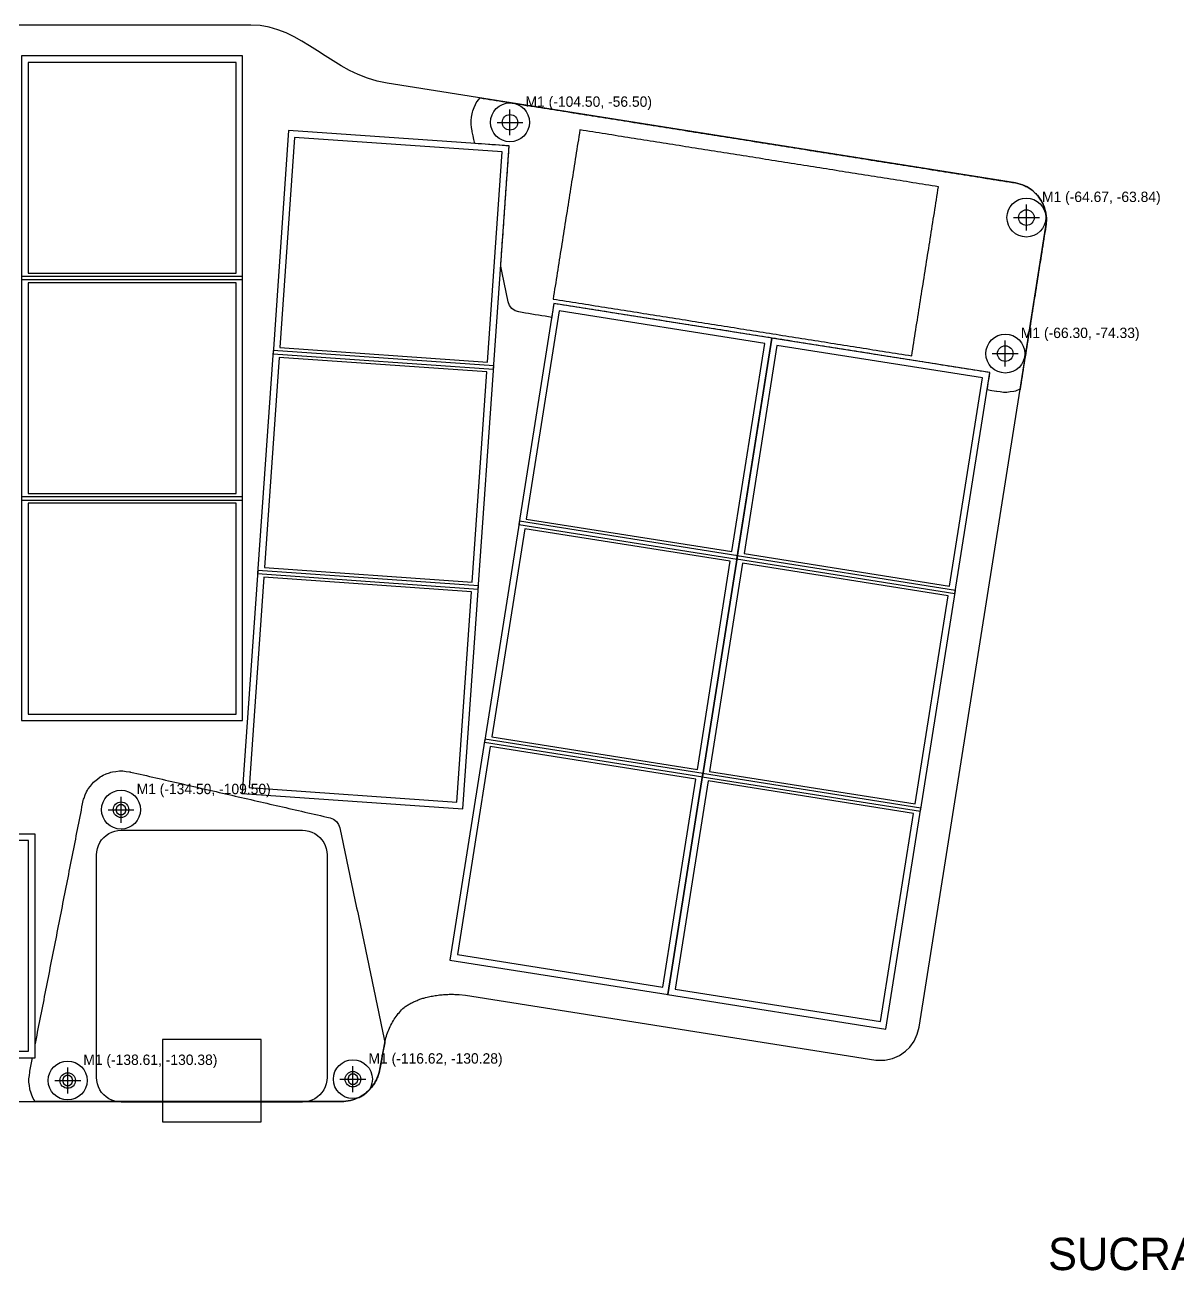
# Model space of a CAD drawing. Header units: millimetres. Extents: x -205 to 25, y -146 to -49.
# Drawn here: x -141.9 to -53, y -145.8 to -49 of the extents above; entities that cross this region are included whole.
import ezdxf

# ---------------------------------------------------------------- set-up
doc = ezdxf.new("R2010")
doc.units = ezdxf.units.MM
for name, color, linetype in [('BOARD_OUTLINE', 7, 'Continuous'), ('COVER_DISPLAY_COVER', 3, 'Continuous'), ('COVER_STANDOFFS', 9, 'Continuous'), ('COVER_XIAO_COVER', 5, 'Continuous'), ('KEYCAP_GUARD', 6, 'Continuous'), ('KEYCAPS', 4, 'Continuous'), ('LABELS', 7, 'Continuous'), ('M1_HOLES', 2, 'Continuous'), ('XIAO', 1, 'Continuous'), ('XIAO_USB', 1, 'Continuous')]:
    doc.layers.add(name, color=color, linetype=linetype)

msp = doc.modelspace()

# ---------------------------------------------------------------- linework, layer by layer
at = {"layer": 'BOARD_OUTLINE'}
msp.add_lwpolyline([(-165.5, -132), (-138.5, -132), (-117.5, -132), (-117.324, -131.995), (-117.149, -131.979), (-116.976, -131.954), (-116.804, -131.918), (-116.634, -131.872), (-116.467, -131.817), (-116.304, -131.751), (-116.145, -131.677), (-115.991, -131.593), (-115.842, -131.5), (-115.698, -131.399), (-115.561, -131.289), (-115.43, -131.172), (-115.307, -131.047), (-115.191, -130.915), (-115.082, -130.776), (-114.983, -130.632), (-114.891, -130.482), (-114.809, -130.326), (-114.736, -130.167), (-114.673, -130.003), (-114.619, -129.836), (-114.575, -129.666), (-114.541, -129.493), (-114.157, -127.469), (-114.13, -127.34), (-114.099, -127.212), (-114.065, -127.085), (-114.028, -126.959), (-113.988, -126.834), (-113.945, -126.71), (-113.899, -126.587), (-113.849, -126.465), (-113.797, -126.345), (-113.742, -126.225), (-113.683, -126.108), (-113.622, -125.991), (-113.558, -125.877), (-113.491, -125.763), (-113.421, -125.652), (-113.349, -125.543), (-113.273, -125.435), (-113.196, -125.329), (-113.115, -125.225), (-113.032, -125.123), (-112.946, -125.024), (-112.858, -124.926), (-112.768, -124.831), (-112.675, -124.738), (-112.611, -124.696), (-112.546, -124.654), (-112.481, -124.614), (-112.415, -124.574), (-112.349, -124.536), (-112.282, -124.498), (-112.214, -124.461), (-112.147, -124.425), (-112.078, -124.39), (-112.01, -124.356), (-111.94, -124.323), (-111.871, -124.291), (-111.801, -124.259), (-111.73, -124.229), (-111.659, -124.2), (-111.588, -124.171), (-111.516, -124.144), (-111.444, -124.117), (-111.372, -124.091), (-111.299, -124.067), (-111.226, -124.043), (-111.153, -124.021), (-111.079, -123.999), (-111.005, -123.978), (-110.9, -123.953), (-110.795, -123.928), (-110.69, -123.906), (-110.584, -123.884), (-110.478, -123.864), (-110.371, -123.846), (-110.265, -123.829), (-110.158, -123.813), (-110.051, -123.798), (-109.943, -123.785), (-109.836, -123.774), (-109.728, -123.763), (-109.621, -123.755), (-109.513, -123.747), (-109.405, -123.741), (-109.297, -123.737), (-109.189, -123.733), (-109.081, -123.732), (-108.973, -123.731), (-108.865, -123.732), (-108.757, -123.735), (-108.649, -123.739), (-108.541, -123.744), (-108.433, -123.751), (-107.933, -123.809), (-76.296, -128.815), (-75.581, -128.817), (-75.007, -128.694), (-74.468, -128.461), (-73.985, -128.128), (-73.67, -127.82), (-73.328, -127.344), (-73.085, -126.809), (-72.947, -126.257), (-65.084, -76.589), (-63.17, -64.497), (-63.17, -64.497), (-63.143, -64.31), (-63.129, -64.123), (-63.127, -63.934), (-63.138, -63.747), (-63.16, -63.56), (-63.195, -63.375), (-63.242, -63.192), (-63.301, -63.014), (-63.372, -62.839), (-63.453, -62.669), (-63.546, -62.506), (-63.649, -62.348), (-63.762, -62.198), (-63.885, -62.055), (-64.017, -61.921), (-64.157, -61.795), (-64.305, -61.679), (-64.461, -61.573), (-64.623, -61.478), (-64.791, -61.393), (-64.964, -61.32), (-65.142, -61.258), (-65.324, -61.207), (-65.508, -61.169), (-113.967, -53.479), (-114.754, -53.316), (-115.497, -53.09), (-116.202, -52.811), (-116.874, -52.49), (-117.52, -52.136), (-118.145, -51.76), (-118.755, -51.372), (-119.355, -50.982), (-119.951, -50.6), (-120.55, -50.236), (-121.155, -49.901), (-121.775, -49.603), (-122.413, -49.355), (-123.076, -49.164), (-123.77, -49.043), (-124.5, -49), (-164, -49)], dxfattribs=at)
at = {"layer": 'COVER_DISPLAY_COVER'}
for points in [[(-107.356, -55.6), (-107.256, -55.358), (-107.156, -55.117)], [(-107.156, -55.117), (-107.098, -55), (-107.025, -54.891)], [(-107.025, -54.891), (-106.919, -54.753), (-106.813, -54.615)], [(-106.813, -54.615), (-106.566, -54.654), (-106.318, -54.693), (-106.071, -54.732), (-105.824, -54.771), (-105.576, -54.811), (-105.329, -54.85), (-105.082, -54.889), (-104.834, -54.928), (-104.587, -54.968), (-104.34, -55.007), (-104.092, -55.046), (-103.845, -55.085), (-103.598, -55.125), (-103.35, -55.164), (-103.103, -55.203), (-102.856, -55.242), (-102.608, -55.282), (-102.361, -55.321), (-102.114, -55.36), (-101.866, -55.399), (-101.619, -55.439), (-101.372, -55.478), (-101.124, -55.517), (-100.877, -55.556), (-100.63, -55.596), (-100.382, -55.635), (-100.135, -55.674), (-99.888, -55.713), (-99.64, -55.753), (-99.393, -55.792), (-99.146, -55.831), (-98.898, -55.87), (-98.651, -55.91), (-98.404, -55.949), (-98.156, -55.988), (-97.909, -56.027), (-97.662, -56.067), (-97.414, -56.106), (-97.167, -56.145), (-96.92, -56.184), (-96.672, -56.224), (-96.425, -56.263), (-96.178, -56.302), (-95.93, -56.341), (-95.683, -56.381), (-95.436, -56.42), (-95.188, -56.459), (-94.941, -56.498), (-94.694, -56.538), (-94.446, -56.577), (-94.199, -56.616), (-93.952, -56.655), (-93.704, -56.695), (-93.457, -56.734), (-93.21, -56.773), (-92.962, -56.812), (-92.715, -56.852), (-92.468, -56.891), (-92.22, -56.93), (-91.973, -56.969), (-91.726, -57.009), (-91.478, -57.048), (-91.231, -57.087), (-90.984, -57.126), (-90.736, -57.166), (-90.489, -57.205), (-90.242, -57.244), (-89.994, -57.283), (-89.747, -57.323), (-89.499, -57.362), (-89.252, -57.401), (-89.005, -57.44), (-88.757, -57.48), (-88.51, -57.519), (-88.263, -57.558), (-88.015, -57.597), (-87.768, -57.637), (-87.521, -57.676), (-87.273, -57.715), (-87.026, -57.754), (-86.779, -57.794), (-86.531, -57.833), (-86.284, -57.872), (-86.037, -57.911), (-85.789, -57.951), (-85.542, -57.99), (-85.295, -58.029), (-85.047, -58.068), (-84.8, -58.108), (-84.553, -58.147), (-84.305, -58.186), (-84.058, -58.225), (-83.811, -58.265), (-83.563, -58.304), (-83.316, -58.343), (-83.069, -58.382), (-82.821, -58.422), (-82.574, -58.461), (-82.327, -58.5), (-82.079, -58.539), (-81.832, -58.579), (-81.585, -58.618), (-81.337, -58.657), (-81.09, -58.696), (-80.843, -58.736), (-80.595, -58.775), (-80.348, -58.814), (-80.101, -58.853), (-79.853, -58.893), (-79.606, -58.932), (-79.359, -58.971), (-79.111, -59.01), (-78.864, -59.05), (-78.617, -59.089), (-78.369, -59.128), (-78.122, -59.167), (-77.875, -59.207), (-77.627, -59.246), (-77.38, -59.285), (-77.133, -59.324), (-76.885, -59.364), (-76.638, -59.403), (-76.391, -59.442), (-76.143, -59.481), (-75.896, -59.521), (-75.649, -59.56), (-75.401, -59.599), (-75.154, -59.638), (-74.907, -59.678), (-74.659, -59.717), (-74.412, -59.756), (-74.165, -59.795), (-73.917, -59.835), (-73.67, -59.874), (-73.423, -59.913), (-73.175, -59.952), (-72.928, -59.992), (-72.681, -60.031), (-72.433, -60.07), (-72.186, -60.109), (-71.939, -60.149), (-71.691, -60.188), (-71.444, -60.227), (-71.197, -60.266), (-70.949, -60.306), (-70.702, -60.345), (-70.455, -60.384), (-70.207, -60.423), (-69.96, -60.463), (-69.713, -60.502), (-69.465, -60.541), (-69.218, -60.58), (-68.971, -60.62), (-68.723, -60.659), (-68.476, -60.698), (-68.229, -60.737), (-67.981, -60.777), (-67.734, -60.816), (-67.487, -60.855), (-67.239, -60.894), (-66.992, -60.934), (-66.745, -60.973), (-66.497, -61.012), (-66.25, -61.051), (-66.003, -61.091), (-65.755, -61.13), (-65.508, -61.169)], [(-107.491, -56.369), (-107.457, -56.111), (-107.423, -55.852)], [(-107.423, -55.852), (-107.398, -55.724), (-107.356, -55.6)], [(-107.491, -56.631), (-107.5, -56.5), (-107.491, -56.369)], [(-107.423, -57.148), (-107.457, -56.889), (-107.491, -56.631)], [(-99.109, -57.083), (-99.149, -57.334), (-99.188, -57.585), (-99.228, -57.835), (-99.268, -58.086), (-99.307, -58.337), (-99.347, -58.587), (-99.387, -58.838), (-99.426, -59.089), (-99.466, -59.34), (-99.506, -59.59), (-99.546, -59.841), (-99.585, -60.092), (-99.625, -60.342), (-99.665, -60.593), (-99.704, -60.844), (-99.744, -61.095), (-99.784, -61.345), (-99.824, -61.596), (-99.863, -61.847), (-99.903, -62.098), (-99.943, -62.348), (-99.982, -62.599), (-100.022, -62.85), (-100.062, -63.1), (-100.102, -63.351), (-100.141, -63.602), (-100.181, -63.853), (-100.221, -64.103), (-100.26, -64.354), (-100.3, -64.605), (-100.34, -64.855), (-100.38, -65.106), (-100.419, -65.357), (-100.459, -65.608), (-100.499, -65.858), (-100.538, -66.109), (-100.578, -66.36), (-100.618, -66.611), (-100.657, -66.861), (-100.697, -67.112), (-100.737, -67.363), (-100.777, -67.613), (-100.816, -67.864), (-100.856, -68.115), (-100.896, -68.366), (-100.935, -68.616), (-100.975, -68.867), (-101.015, -69.118), (-101.055, -69.368), (-101.094, -69.619), (-101.134, -69.87), (-101.174, -70.121)], [(-71.454, -61.463), (-71.7, -61.424), (-71.947, -61.385), (-72.194, -61.346), (-72.441, -61.307), (-72.688, -61.268), (-72.935, -61.229), (-73.182, -61.19), (-73.429, -61.15), (-73.676, -61.111), (-73.923, -61.072), (-74.17, -61.033), (-74.417, -60.994), (-74.664, -60.955), (-74.91, -60.916), (-75.157, -60.877), (-75.404, -60.838), (-75.651, -60.798), (-75.898, -60.759), (-76.145, -60.72), (-76.392, -60.681), (-76.639, -60.642), (-76.886, -60.603), (-77.133, -60.564), (-77.38, -60.525), (-77.627, -60.486), (-77.873, -60.446), (-78.12, -60.407), (-78.367, -60.368), (-78.614, -60.329), (-78.861, -60.29), (-79.108, -60.251), (-79.355, -60.212), (-79.602, -60.173), (-79.849, -60.134), (-80.096, -60.094), (-80.343, -60.055), (-80.59, -60.016), (-80.837, -59.977), (-81.083, -59.938), (-81.33, -59.899), (-81.577, -59.86), (-81.824, -59.821), (-82.071, -59.782), (-82.318, -59.743), (-82.565, -59.703), (-82.812, -59.664), (-83.059, -59.625), (-83.306, -59.586), (-83.553, -59.547), (-83.8, -59.508), (-84.047, -59.469), (-84.293, -59.43), (-84.54, -59.391), (-84.787, -59.351), (-85.034, -59.312), (-85.281, -59.273), (-85.528, -59.234), (-85.775, -59.195), (-86.022, -59.156), (-86.269, -59.117), (-86.516, -59.078), (-86.763, -59.039), (-87.01, -58.999), (-87.257, -58.96), (-87.503, -58.921), (-87.75, -58.882), (-87.997, -58.843), (-88.244, -58.804), (-88.491, -58.765), (-88.738, -58.726), (-88.985, -58.687), (-89.232, -58.647), (-89.479, -58.608), (-89.726, -58.569), (-89.973, -58.53), (-90.22, -58.491), (-90.467, -58.452), (-90.713, -58.413), (-90.96, -58.374), (-91.207, -58.335), (-91.454, -58.295), (-91.701, -58.256), (-91.948, -58.217), (-92.195, -58.178), (-92.442, -58.139), (-92.689, -58.1), (-92.936, -58.061), (-93.183, -58.022), (-93.43, -57.983), (-93.677, -57.944), (-93.923, -57.904), (-94.17, -57.865), (-94.417, -57.826), (-94.664, -57.787), (-94.911, -57.748), (-95.158, -57.709), (-95.405, -57.67), (-95.652, -57.631), (-95.899, -57.592), (-96.146, -57.552), (-96.393, -57.513), (-96.64, -57.474), (-96.886, -57.435), (-97.133, -57.396), (-97.38, -57.357), (-97.627, -57.318), (-97.874, -57.279), (-98.121, -57.24), (-98.368, -57.2), (-98.615, -57.161), (-98.862, -57.122), (-99.109, -57.083)], [(-107.41, -57.225), (-107.417, -57.187), (-107.423, -57.148)], [(-107.218, -58.131), (-107.282, -57.829), (-107.346, -57.527), (-107.41, -57.225)], [(-104.565, -58.317), (-104.83, -58.298), (-105.096, -58.28), (-105.361, -58.261), (-105.626, -58.243), (-105.892, -58.224), (-106.157, -58.206), (-106.422, -58.187), (-106.688, -58.168), (-106.953, -58.15), (-107.218, -58.131)], [(-105.214, -67.6), (-105.197, -67.35), (-105.179, -67.099), (-105.162, -66.848), (-105.144, -66.597), (-105.126, -66.346), (-105.109, -66.095), (-105.091, -65.844), (-105.074, -65.593), (-105.056, -65.342), (-105.039, -65.091), (-105.021, -64.84), (-105.004, -64.59), (-104.986, -64.339), (-104.969, -64.088), (-104.951, -63.837), (-104.933, -63.586), (-104.916, -63.335), (-104.898, -63.084), (-104.881, -62.833), (-104.863, -62.582), (-104.846, -62.331), (-104.828, -62.08), (-104.811, -61.83), (-104.793, -61.579), (-104.776, -61.328), (-104.758, -61.077), (-104.74, -60.826), (-104.723, -60.575), (-104.705, -60.324), (-104.688, -60.073), (-104.67, -59.822), (-104.653, -59.571), (-104.635, -59.321), (-104.618, -59.07), (-104.6, -58.819), (-104.583, -58.568), (-104.565, -58.317)], [(-73.518, -74.501), (-73.479, -74.25), (-73.439, -73.999), (-73.399, -73.749), (-73.36, -73.498), (-73.32, -73.247), (-73.28, -72.996), (-73.24, -72.746), (-73.201, -72.495), (-73.161, -72.244), (-73.121, -71.994), (-73.082, -71.743), (-73.042, -71.492), (-73.002, -71.241), (-72.963, -70.991), (-72.923, -70.74), (-72.883, -70.489), (-72.843, -70.239), (-72.804, -69.988), (-72.764, -69.737), (-72.724, -69.486), (-72.685, -69.236), (-72.645, -68.985), (-72.605, -68.734), (-72.565, -68.483), (-72.526, -68.233), (-72.486, -67.982), (-72.446, -67.731), (-72.407, -67.481), (-72.367, -67.23), (-72.327, -66.979), (-72.287, -66.728), (-72.248, -66.478), (-72.208, -66.227), (-72.168, -65.976), (-72.129, -65.726), (-72.089, -65.475), (-72.049, -65.224), (-72.009, -64.973), (-71.97, -64.723), (-71.93, -64.472), (-71.89, -64.221), (-71.851, -63.97), (-71.811, -63.72), (-71.771, -63.469), (-71.731, -63.218), (-71.692, -62.968), (-71.652, -62.717), (-71.612, -62.466), (-71.573, -62.215), (-71.533, -61.965), (-71.493, -61.714), (-71.454, -61.463)], [(-65.508, -61.169), (-65.416, -61.188), (-65.324, -61.207)], [(-65.324, -61.207), (-65.233, -61.232), (-65.142, -61.258)], [(-65.142, -61.258), (-65.053, -61.289), (-64.964, -61.32)], [(-64.964, -61.32), (-64.878, -61.356), (-64.791, -61.393)], [(-64.791, -61.393), (-64.707, -61.436), (-64.623, -61.478)], [(-64.623, -61.478), (-64.542, -61.526), (-64.461, -61.573)], [(-64.461, -61.573), (-64.383, -61.626), (-64.305, -61.679)], [(-64.305, -61.679), (-64.231, -61.737), (-64.157, -61.795)], [(-64.157, -61.795), (-64.087, -61.858), (-64.017, -61.921)], [(-64.017, -61.921), (-63.951, -61.988), (-63.885, -62.055)], [(-63.885, -62.055), (-63.823, -62.126), (-63.762, -62.198)], [(-63.762, -62.198), (-63.705, -62.273), (-63.649, -62.348)], [(-63.649, -62.348), (-63.597, -62.427), (-63.546, -62.506)], [(-63.546, -62.506), (-63.499, -62.588), (-63.453, -62.669)], [(-63.453, -62.669), (-63.412, -62.754), (-63.372, -62.839)], [(-63.372, -62.839), (-63.336, -62.926), (-63.301, -63.014)], [(-63.301, -63.014), (-63.272, -63.103), (-63.242, -63.192)], [(-63.242, -63.192), (-63.219, -63.284), (-63.195, -63.375)], [(-63.195, -63.375), (-63.178, -63.467), (-63.16, -63.56)], [(-63.16, -63.56), (-63.149, -63.653), (-63.138, -63.747)], [(-63.138, -63.747), (-63.133, -63.841), (-63.127, -63.934)], [(-63.17, -64.497), (-63.21, -64.749), (-63.25, -65.001), (-63.29, -65.253), (-63.33, -65.505), (-63.369, -65.757), (-63.409, -66.008), (-63.449, -66.26), (-63.489, -66.512), (-63.529, -66.764), (-63.569, -67.016), (-63.609, -67.268), (-63.649, -67.52), (-63.688, -67.772), (-63.728, -68.024), (-63.768, -68.276), (-63.808, -68.528), (-63.848, -68.779), (-63.888, -69.031), (-63.928, -69.283), (-63.968, -69.535), (-64.007, -69.787), (-64.047, -70.039), (-64.087, -70.291), (-64.127, -70.543), (-64.167, -70.795), (-64.207, -71.047), (-64.247, -71.299), (-64.287, -71.55), (-64.326, -71.802), (-64.366, -72.054), (-64.406, -72.306), (-64.446, -72.558), (-64.486, -72.81), (-64.526, -73.062), (-64.566, -73.314), (-64.606, -73.566), (-64.645, -73.818), (-64.685, -74.07), (-64.725, -74.322), (-64.765, -74.573), (-64.805, -74.825), (-64.845, -75.077), (-64.885, -75.329), (-64.925, -75.581), (-64.964, -75.833), (-65.004, -76.085), (-65.044, -76.337), (-65.084, -76.589)], [(-63.143, -64.31), (-63.157, -64.404), (-63.17, -64.497)], [(-63.17, -64.497), (-63.17, -64.497), (-63.17, -64.497)], [(-63.129, -64.123), (-63.136, -64.217), (-63.143, -64.31)], [(-63.127, -63.934), (-63.128, -64.029), (-63.129, -64.123)], [(-104.634, -70.339), (-104.687, -70.09), (-104.74, -69.841), (-104.793, -69.592), (-104.845, -69.343), (-104.898, -69.094), (-104.951, -68.845), (-105.003, -68.596), (-105.056, -68.347), (-105.109, -68.098), (-105.161, -67.849), (-105.214, -67.6)], [(-103.82, -71.119), (-104.104, -71.027), (-104.348, -70.855), (-104.53, -70.619), (-104.634, -70.339)], [(-101.116, -70.469), (-101.158, -70.737), (-101.201, -71.005), (-101.243, -71.273), (-101.285, -71.541)], [(-101.174, -70.121), (-100.925, -70.16), (-100.675, -70.2), (-100.426, -70.239), (-100.177, -70.278), (-99.928, -70.318), (-99.679, -70.357), (-99.43, -70.397), (-99.181, -70.436), (-98.931, -70.476), (-98.682, -70.515), (-98.433, -70.555), (-98.184, -70.594), (-97.935, -70.634), (-97.686, -70.673), (-97.437, -70.713), (-97.187, -70.752), (-96.938, -70.791), (-96.689, -70.831), (-96.44, -70.87), (-96.191, -70.91), (-95.942, -70.949), (-95.693, -70.989), (-95.443, -71.028), (-95.194, -71.068), (-94.945, -71.107), (-94.696, -71.147), (-94.447, -71.186), (-94.198, -71.226), (-93.948, -71.265), (-93.699, -71.304), (-93.45, -71.344), (-93.201, -71.383), (-92.952, -71.423), (-92.703, -71.462), (-92.454, -71.502), (-92.204, -71.541), (-91.955, -71.581), (-91.706, -71.62), (-91.457, -71.66), (-91.208, -71.699), (-90.959, -71.739), (-90.71, -71.778), (-90.46, -71.817), (-90.211, -71.857), (-89.962, -71.896), (-89.713, -71.936), (-89.464, -71.975), (-89.215, -72.015), (-88.966, -72.054), (-88.716, -72.094), (-88.467, -72.133), (-88.218, -72.173), (-87.969, -72.212), (-87.72, -72.251), (-87.471, -72.291), (-87.222, -72.33), (-86.972, -72.37), (-86.723, -72.409), (-86.474, -72.449), (-86.225, -72.488), (-85.976, -72.528), (-85.727, -72.567), (-85.477, -72.607), (-85.228, -72.646), (-84.979, -72.686), (-84.73, -72.725), (-84.481, -72.764), (-84.232, -72.804), (-83.983, -72.843), (-83.733, -72.883), (-83.484, -72.922), (-83.235, -72.962), (-82.986, -73.001), (-82.737, -73.041), (-82.488, -73.08), (-82.239, -73.12), (-81.989, -73.159), (-81.74, -73.199), (-81.491, -73.238), (-81.242, -73.277), (-80.993, -73.317), (-80.744, -73.356), (-80.495, -73.396), (-80.245, -73.435), (-79.996, -73.475), (-79.747, -73.514), (-79.498, -73.554), (-79.249, -73.593), (-79, -73.633), (-78.751, -73.672), (-78.501, -73.712), (-78.252, -73.751), (-78.003, -73.79), (-77.754, -73.83), (-77.505, -73.869), (-77.256, -73.909), (-77.007, -73.948), (-76.757, -73.988), (-76.508, -74.027), (-76.259, -74.067), (-76.01, -74.106), (-75.761, -74.146), (-75.512, -74.185), (-75.262, -74.225), (-75.013, -74.264), (-74.764, -74.303), (-74.515, -74.343), (-74.266, -74.382), (-74.017, -74.422), (-73.768, -74.461), (-73.518, -74.501)], [(-84.276, -73.136), (-84.523, -73.097), (-84.771, -73.057), (-85.019, -73.018), (-85.266, -72.979), (-85.514, -72.94), (-85.761, -72.901), (-86.009, -72.861), (-86.257, -72.822), (-86.504, -72.783), (-86.752, -72.744), (-87, -72.704), (-87.247, -72.665), (-87.495, -72.626), (-87.743, -72.587), (-87.99, -72.548), (-88.238, -72.508), (-88.486, -72.469), (-88.733, -72.43), (-88.981, -72.391), (-89.229, -72.351), (-89.476, -72.312), (-89.724, -72.273), (-89.972, -72.234), (-90.219, -72.195), (-90.467, -72.155), (-90.714, -72.116), (-90.962, -72.077), (-91.21, -72.038), (-91.457, -71.998), (-91.705, -71.959), (-91.953, -71.92), (-92.2, -71.881), (-92.448, -71.842), (-92.696, -71.802), (-92.943, -71.763), (-93.191, -71.724), (-93.439, -71.685), (-93.686, -71.645), (-93.934, -71.606), (-94.182, -71.567), (-94.429, -71.528), (-94.677, -71.488), (-94.924, -71.449), (-95.172, -71.41), (-95.42, -71.371), (-95.667, -71.332), (-95.915, -71.292), (-96.163, -71.253), (-96.41, -71.214), (-96.658, -71.175), (-96.906, -71.135), (-97.153, -71.096), (-97.401, -71.057), (-97.649, -71.018), (-97.896, -70.979), (-98.144, -70.939), (-98.392, -70.9), (-98.639, -70.861), (-98.887, -70.822), (-99.135, -70.782), (-99.382, -70.743), (-99.63, -70.704), (-99.877, -70.665), (-100.125, -70.626), (-100.373, -70.586), (-100.62, -70.547), (-100.868, -70.508), (-101.116, -70.469)], [(-101.285, -71.541), (-101.539, -71.498), (-101.792, -71.456), (-102.046, -71.414), (-102.299, -71.372), (-102.553, -71.33), (-102.806, -71.288), (-103.06, -71.245), (-103.313, -71.203), (-103.567, -71.161), (-103.82, -71.119)], [(-84.276, -73.136), (-84.276, -73.136), (-84.276, -73.136)], [(-67.485, -75.795), (-67.732, -75.756), (-67.979, -75.717), (-68.226, -75.678), (-68.473, -75.639), (-68.72, -75.6), (-68.966, -75.561), (-69.213, -75.522), (-69.46, -75.482), (-69.707, -75.443), (-69.954, -75.404), (-70.201, -75.365), (-70.448, -75.326), (-70.695, -75.287), (-70.942, -75.248), (-71.189, -75.209), (-71.436, -75.17), (-71.683, -75.13), (-71.93, -75.091), (-72.176, -75.052), (-72.423, -75.013), (-72.67, -74.974), (-72.917, -74.935), (-73.164, -74.896), (-73.411, -74.857), (-73.658, -74.818), (-73.905, -74.778), (-74.152, -74.739), (-74.399, -74.7), (-74.646, -74.661), (-74.893, -74.622), (-75.139, -74.583), (-75.386, -74.544), (-75.633, -74.505), (-75.88, -74.466), (-76.127, -74.426), (-76.374, -74.387), (-76.621, -74.348), (-76.868, -74.309), (-77.115, -74.27), (-77.362, -74.231), (-77.609, -74.192), (-77.856, -74.153), (-78.103, -74.114), (-78.349, -74.075), (-78.596, -74.035), (-78.843, -73.996), (-79.09, -73.957), (-79.337, -73.918), (-79.584, -73.879), (-79.831, -73.84), (-80.078, -73.801), (-80.325, -73.762), (-80.572, -73.723), (-80.819, -73.683), (-81.066, -73.644), (-81.313, -73.605), (-81.559, -73.566), (-81.806, -73.527), (-82.053, -73.488), (-82.3, -73.449), (-82.547, -73.41), (-82.794, -73.371), (-83.041, -73.331), (-83.288, -73.292), (-83.535, -73.253), (-83.782, -73.214), (-84.029, -73.175), (-84.276, -73.136)], [(-67.696, -77.128), (-67.654, -76.862), (-67.612, -76.595), (-67.569, -76.328), (-67.527, -76.062), (-67.485, -75.795)], [(-66.981, -77.247), (-67.338, -77.188), (-67.696, -77.128)], [(-66.947, -77.252), (-66.964, -77.25), (-66.981, -77.247)], [(-66.43, -77.32), (-66.688, -77.286), (-66.947, -77.252)], [(-66.169, -77.32), (-66.299, -77.329), (-66.43, -77.32)], [(-65.651, -77.252), (-65.91, -77.286), (-66.169, -77.32)], [(-65.399, -77.185), (-65.523, -77.227), (-65.651, -77.252)], [(-65.163, -77.087), (-65.281, -77.136), (-65.399, -77.185)], [(-65.084, -76.589), (-65.123, -76.838), (-65.163, -77.087)]]:
    msp.add_lwpolyline(points, dxfattribs=at)
at = {"layer": 'COVER_STANDOFFS'}
for centre in [(-104.5, -56.5), (-64.67, -63.84), (-66.299, -74.329), (-134.5, -109.5), (-138.613, -130.379), (-116.617, -130.277)]:
    msp.add_circle(centre, 1.5, dxfattribs=at)
at = {"layer": 'COVER_XIAO_COVER'}
for points in [[(-136.708, -107.477), (-136.621, -107.379), (-136.523, -107.292)], [(-136.523, -107.292), (-136.316, -107.134), (-136.109, -106.975)], [(-136.109, -106.975), (-136, -106.902), (-135.883, -106.844)], [(-135.883, -106.844), (-135.642, -106.744), (-135.4, -106.644)], [(-135.4, -106.644), (-135.276, -106.602), (-135.148, -106.577)], [(-135.148, -106.577), (-134.889, -106.543), (-134.631, -106.509)], [(-134.631, -106.509), (-134.5, -106.5), (-134.369, -106.509)], [(-134.369, -106.509), (-134.111, -106.543), (-133.852, -106.577)], [(-133.852, -106.577), (-133.805, -106.584), (-133.759, -106.594)], [(-133.759, -106.594), (-133.514, -106.65), (-133.27, -106.706), (-133.026, -106.762), (-132.782, -106.818), (-132.538, -106.874), (-132.294, -106.93), (-132.049, -106.986), (-131.805, -107.042), (-131.561, -107.098), (-131.317, -107.154), (-131.073, -107.21), (-130.829, -107.266), (-130.584, -107.322), (-130.34, -107.378), (-130.096, -107.434), (-129.852, -107.49), (-129.608, -107.547), (-129.364, -107.603), (-129.119, -107.659), (-128.875, -107.715), (-128.631, -107.771), (-128.387, -107.827), (-128.143, -107.883), (-127.899, -107.939), (-127.654, -107.995), (-127.41, -108.051), (-127.166, -108.107), (-126.922, -108.163), (-126.678, -108.219), (-126.434, -108.275), (-126.189, -108.331), (-125.945, -108.387), (-125.701, -108.444), (-125.457, -108.5), (-125.213, -108.556), (-124.969, -108.612), (-124.724, -108.668), (-124.48, -108.724), (-124.236, -108.78), (-123.992, -108.836), (-123.748, -108.892), (-123.504, -108.948), (-123.26, -109.004), (-123.015, -109.06), (-122.771, -109.116), (-122.527, -109.172), (-122.283, -109.228), (-122.039, -109.284), (-121.795, -109.341), (-121.55, -109.397), (-121.306, -109.453), (-121.062, -109.509), (-120.818, -109.565), (-120.574, -109.621), (-120.33, -109.677), (-120.085, -109.733), (-119.841, -109.789), (-119.597, -109.845), (-119.353, -109.901), (-119.109, -109.957), (-118.865, -110.013), (-118.62, -110.069), (-118.376, -110.125)], [(-137.356, -108.6), (-137.256, -108.358), (-137.156, -108.117)], [(-137.156, -108.117), (-137.098, -108), (-137.025, -107.891)], [(-137.025, -107.891), (-136.866, -107.684), (-136.708, -107.477)], [(-141.125, -127.633), (-141.076, -127.385), (-141.027, -127.137), (-140.978, -126.889), (-140.93, -126.641), (-140.881, -126.394), (-140.832, -126.146), (-140.783, -125.898), (-140.734, -125.65), (-140.685, -125.402), (-140.637, -125.154), (-140.588, -124.906), (-140.539, -124.658), (-140.49, -124.41), (-140.441, -124.162), (-140.392, -123.914), (-140.344, -123.666), (-140.295, -123.418), (-140.246, -123.17), (-140.197, -122.922), (-140.148, -122.674), (-140.099, -122.426), (-140.05, -122.178), (-140.002, -121.93), (-139.953, -121.682), (-139.904, -121.435), (-139.855, -121.187), (-139.806, -120.939), (-139.757, -120.691), (-139.709, -120.443), (-139.66, -120.195), (-139.611, -119.947), (-139.562, -119.699), (-139.513, -119.451), (-139.464, -119.203), (-139.416, -118.955), (-139.367, -118.707), (-139.318, -118.459), (-139.269, -118.211), (-139.22, -117.963), (-139.171, -117.715), (-139.122, -117.467), (-139.074, -117.219), (-139.025, -116.971), (-138.976, -116.723), (-138.927, -116.476), (-138.878, -116.228), (-138.829, -115.98), (-138.781, -115.732), (-138.732, -115.484), (-138.683, -115.236), (-138.634, -114.988), (-138.585, -114.74), (-138.536, -114.492), (-138.488, -114.244), (-138.439, -113.996), (-138.39, -113.748), (-138.341, -113.5), (-138.292, -113.252), (-138.243, -113.004), (-138.194, -112.756), (-138.146, -112.508), (-138.097, -112.26), (-138.048, -112.012), (-137.999, -111.764), (-137.95, -111.517), (-137.901, -111.269), (-137.853, -111.021), (-137.804, -110.773), (-137.755, -110.525), (-137.706, -110.277), (-137.657, -110.029), (-137.608, -109.781), (-137.56, -109.533), (-137.511, -109.285), (-137.462, -109.037), (-137.413, -108.789)], [(-137.413, -108.789), (-137.389, -108.693), (-137.356, -108.6)], [(-134.9, -109.5), (-134.824, -109.735), (-134.624, -109.88), (-134.376, -109.88), (-134.176, -109.735), (-134.1, -109.5), (-134.176, -109.265), (-134.376, -109.12), (-134.624, -109.12), (-134.824, -109.265), (-134.9, -109.5)], [(-118.376, -110.125), (-118.112, -110.227), (-117.886, -110.4), (-117.718, -110.628), (-117.621, -110.895)], [(-117.621, -110.895), (-117.57, -111.142), (-117.518, -111.388), (-117.466, -111.635), (-117.414, -111.882), (-117.362, -112.129), (-117.31, -112.376), (-117.259, -112.623), (-117.207, -112.87), (-117.155, -113.117), (-117.103, -113.364), (-117.051, -113.611), (-117, -113.857), (-116.948, -114.104), (-116.896, -114.351), (-116.844, -114.598), (-116.792, -114.845), (-116.741, -115.092), (-116.689, -115.339), (-116.637, -115.586), (-116.585, -115.833), (-116.533, -116.08), (-116.482, -116.326), (-116.43, -116.573), (-116.378, -116.82), (-116.326, -117.067), (-116.274, -117.314), (-116.223, -117.561), (-116.171, -117.808), (-116.119, -118.055), (-116.067, -118.302), (-116.015, -118.549), (-115.963, -118.795), (-115.912, -119.042), (-115.86, -119.289), (-115.808, -119.536), (-115.756, -119.783), (-115.704, -120.03), (-115.653, -120.277), (-115.601, -120.524), (-115.549, -120.771), (-115.497, -121.018), (-115.445, -121.264), (-115.394, -121.511), (-115.342, -121.758), (-115.29, -122.005), (-115.238, -122.252), (-115.186, -122.499), (-115.135, -122.746), (-115.083, -122.993), (-115.031, -123.24), (-114.979, -123.487), (-114.927, -123.733), (-114.876, -123.98), (-114.824, -124.227), (-114.772, -124.474), (-114.72, -124.721), (-114.668, -124.968), (-114.616, -125.215), (-114.565, -125.462), (-114.513, -125.709), (-114.461, -125.956), (-114.409, -126.203), (-114.357, -126.449), (-114.306, -126.696), (-114.254, -126.943), (-114.202, -127.19), (-114.15, -127.437)], [(-141.125, -128.625), (-141.125, -128.294), (-141.125, -127.964), (-141.125, -127.633)], [(-114.157, -127.469), (-114.205, -127.722), (-114.253, -127.975), (-114.301, -128.228), (-114.349, -128.481), (-114.397, -128.734), (-114.445, -128.987), (-114.493, -129.24), (-114.541, -129.493)], [(-114.15, -127.437), (-114.154, -127.453), (-114.157, -127.469)], [(-141.526, -129.668), (-141.474, -129.407), (-141.423, -129.146), (-141.372, -128.886), (-141.32, -128.625)], [(-141.32, -128.625), (-141.223, -128.625), (-141.125, -128.625)], [(-114.541, -129.493), (-114.558, -129.579), (-114.575, -129.666)], [(-141.604, -130.509), (-141.613, -130.379), (-141.604, -130.248)], [(-141.604, -130.248), (-141.57, -129.99), (-141.536, -129.731)], [(-141.536, -131.027), (-141.57, -130.768), (-141.604, -130.509)], [(-141.536, -129.731), (-141.531, -129.699), (-141.526, -129.668)], [(-139.013, -130.379), (-138.936, -130.614), (-138.736, -130.759), (-138.489, -130.759), (-138.289, -130.614), (-138.213, -130.379), (-138.289, -130.144), (-138.489, -129.998), (-138.736, -129.998), (-138.936, -130.144), (-139.013, -130.379)], [(-117.017, -130.277), (-116.94, -130.512), (-116.74, -130.657), (-116.493, -130.657), (-116.293, -130.512), (-116.217, -130.277), (-116.293, -130.042), (-116.493, -129.897), (-116.74, -129.897), (-116.94, -130.042), (-117.017, -130.277)], [(-114.891, -130.482), (-114.937, -130.557), (-114.983, -130.632)], [(-114.809, -130.326), (-114.85, -130.404), (-114.891, -130.482)], [(-114.736, -130.167), (-114.773, -130.247), (-114.809, -130.326)], [(-114.673, -130.003), (-114.704, -130.085), (-114.736, -130.167)], [(-114.619, -129.836), (-114.646, -129.919), (-114.673, -130.003)], [(-114.575, -129.666), (-114.597, -129.751), (-114.619, -129.836)], [(-141.469, -131.279), (-141.511, -131.155), (-141.536, -131.027)], [(-141.269, -131.762), (-141.369, -131.52), (-141.469, -131.279)], [(-115.842, -131.5), (-115.916, -131.546), (-115.991, -131.593)], [(-115.698, -131.399), (-115.77, -131.449), (-115.842, -131.5)], [(-115.561, -131.289), (-115.63, -131.344), (-115.698, -131.399)], [(-115.43, -131.172), (-115.496, -131.23), (-115.561, -131.289)], [(-115.307, -131.047), (-115.368, -131.109), (-115.43, -131.172)], [(-115.191, -130.915), (-115.249, -130.981), (-115.307, -131.047)], [(-115.082, -130.776), (-115.137, -130.846), (-115.191, -130.915)], [(-114.983, -130.632), (-115.033, -130.704), (-115.082, -130.776)], [(-141.138, -131.988), (-141.211, -131.879), (-141.269, -131.762)], [(-141.129, -132), (-141.133, -131.994), (-141.138, -131.988)], [(-117.5, -132), (-117.751, -132), (-118.003, -132), (-118.254, -132), (-118.505, -132), (-118.757, -132), (-119.008, -132), (-119.26, -132), (-119.511, -132), (-119.762, -132), (-120.014, -132), (-120.265, -132), (-120.516, -132), (-120.768, -132), (-121.019, -132), (-121.271, -132), (-121.522, -132), (-121.773, -132), (-122.025, -132), (-122.276, -132), (-122.527, -132), (-122.779, -132), (-123.03, -132), (-123.281, -132), (-123.533, -132), (-123.784, -132), (-124.036, -132), (-124.287, -132), (-124.538, -132), (-124.79, -132), (-125.041, -132), (-125.292, -132), (-125.544, -132), (-125.795, -132), (-126.047, -132), (-126.298, -132), (-126.549, -132), (-126.801, -132), (-127.052, -132), (-127.303, -132), (-127.555, -132), (-127.806, -132), (-128.058, -132), (-128.309, -132), (-128.56, -132), (-128.812, -132), (-129.063, -132), (-129.314, -132), (-129.566, -132), (-129.817, -132), (-130.068, -132), (-130.32, -132), (-130.571, -132), (-130.823, -132), (-131.074, -132), (-131.325, -132), (-131.577, -132), (-131.828, -132), (-132.079, -132), (-132.331, -132), (-132.582, -132), (-132.834, -132), (-133.085, -132), (-133.336, -132), (-133.588, -132), (-133.839, -132), (-134.09, -132), (-134.342, -132), (-134.593, -132), (-134.844, -132), (-135.096, -132), (-135.347, -132), (-135.599, -132), (-135.85, -132), (-136.101, -132), (-136.353, -132), (-136.604, -132), (-136.855, -132), (-137.107, -132), (-137.358, -132), (-137.61, -132), (-137.861, -132), (-138.112, -132), (-138.364, -132), (-138.615, -132), (-138.866, -132), (-139.118, -132), (-139.369, -132), (-139.621, -132), (-139.872, -132), (-140.123, -132), (-140.375, -132), (-140.626, -132), (-140.877, -132), (-141.129, -132)], [(-117.324, -131.995), (-117.412, -131.997), (-117.5, -132)], [(-117.149, -131.979), (-117.237, -131.987), (-117.324, -131.995)], [(-116.976, -131.954), (-117.062, -131.967), (-117.149, -131.979)], [(-116.804, -131.918), (-116.89, -131.936), (-116.976, -131.954)], [(-116.634, -131.872), (-116.719, -131.895), (-116.804, -131.918)], [(-116.467, -131.817), (-116.551, -131.844), (-116.634, -131.872)], [(-116.304, -131.751), (-116.386, -131.784), (-116.467, -131.817)], [(-116.145, -131.677), (-116.225, -131.714), (-116.304, -131.751)], [(-115.991, -131.593), (-116.068, -131.635), (-116.145, -131.677)]]:
    msp.add_lwpolyline(points, dxfattribs=at)
at = {"layer": 'KEYCAP_GUARD'}
for points in [[(-125.125, -51.375), (-142.175, -51.375), (-142.175, -68.625), (-125.125, -68.625)], [(-104.565, -58.317), (-121.573, -57.128), (-122.777, -74.336), (-105.768, -75.525)], [(-125.125, -68.375), (-142.175, -68.375), (-142.175, -85.625), (-125.125, -85.625)], [(-84.276, -73.136), (-101.116, -70.469), (-103.814, -87.506), (-86.974, -90.174)], [(-67.485, -75.795), (-84.325, -73.128), (-87.023, -90.166), (-70.183, -92.833)], [(-105.751, -75.275), (-122.759, -74.086), (-123.963, -91.294), (-106.954, -92.483)], [(-125.125, -85.375), (-142.175, -85.375), (-142.175, -102.625), (-125.125, -102.625)], [(-86.935, -89.927), (-103.775, -87.259), (-106.474, -104.297), (-89.634, -106.964)], [(-70.144, -92.586), (-86.984, -89.919), (-89.683, -106.956), (-72.843, -109.624)], [(-106.937, -92.234), (-123.945, -91.045), (-125.148, -108.253), (-108.14, -109.442)], [(-89.594, -106.717), (-106.434, -104.05), (-109.133, -121.088), (-92.293, -123.755)], [(-72.804, -109.377), (-89.644, -106.709), (-92.342, -123.747), (-75.502, -126.414)], [(-141.125, -111.375), (-158.175, -111.375), (-158.175, -128.625), (-141.125, -128.625)]]:
    msp.add_lwpolyline(points, close=True, dxfattribs=at)
at = {"layer": 'KEYCAPS'}
for points in [[(-125.625, -51.875), (-141.675, -51.875), (-141.675, -68.125), (-125.625, -68.125)], [(-105.099, -58.781), (-121.11, -57.661), (-122.243, -73.872), (-106.232, -74.991)], [(-125.625, -68.875), (-141.675, -68.875), (-141.675, -85.125), (-125.625, -85.125)], [(-84.848, -73.552), (-100.7, -71.041), (-103.242, -87.091), (-87.39, -89.601)], [(-68.057, -76.211), (-83.909, -73.7), (-86.451, -89.75), (-70.599, -92.261)], [(-106.284, -75.739), (-122.295, -74.62), (-123.429, -90.83), (-107.418, -91.95)], [(-125.625, -85.875), (-141.675, -85.875), (-141.675, -102.125), (-125.625, -102.125)], [(-87.507, -90.342), (-103.359, -87.831), (-105.902, -103.881), (-90.049, -106.392)], [(-70.716, -93.002), (-86.569, -90.491), (-89.111, -106.541), (-73.258, -109.052)], [(-107.47, -92.698), (-123.481, -91.578), (-124.615, -107.789), (-108.604, -108.908)], [(-90.166, -107.133), (-106.019, -104.622), (-108.561, -120.672), (-92.709, -123.183)], [(-73.376, -109.792), (-89.228, -107.282), (-91.77, -123.331), (-75.918, -125.842)], [(-141.625, -111.875), (-157.675, -111.875), (-157.675, -128.125), (-141.625, -128.125)]]:
    msp.add_lwpolyline(points, close=True, dxfattribs=at)
at = {"layer": 'M1_HOLES'}
for p, q in [((-104.5, -57.5), (-104.5, -55.5)), ((-105.5, -56.5), (-103.5, -56.5)), ((-64.67, -64.84), (-64.67, -62.84)), ((-65.67, -63.84), (-63.67, -63.84)), ((-66.299, -75.329), (-66.299, -73.329)), ((-67.299, -74.329), (-65.299, -74.329)), ((-134.5, -110.5), (-134.5, -108.5)), ((-135.5, -109.5), (-133.5, -109.5)), ((-138.613, -131.379), (-138.613, -129.379)), ((-116.617, -131.277), (-116.617, -129.277)), ((-139.613, -130.379), (-137.613, -130.379)), ((-117.617, -130.277), (-115.617, -130.277))]:
    msp.add_line(p, q, dxfattribs=at)
for centre in [(-104.5, -56.5), (-64.67, -63.84), (-66.299, -74.329), (-134.5, -109.5), (-138.613, -130.379), (-116.617, -130.277)]:
    msp.add_circle(centre, 0.6, dxfattribs=at)
at = {"layer": 'XIAO'}
msp.add_lwpolyline([(-118.61, -112.991), (-118.61, -130.136), (-118.626, -130.385), (-118.675, -130.629), (-118.755, -130.865), (-118.865, -131.088), (-119.004, -131.296), (-119.168, -131.483), (-119.355, -131.647), (-119.563, -131.786), (-119.786, -131.896), (-120.022, -131.976), (-120.266, -132.025), (-120.515, -132.041), (-134.485, -132.041), (-134.734, -132.025), (-134.978, -131.976), (-135.214, -131.896), (-135.437, -131.786), (-135.645, -131.647), (-135.832, -131.483), (-135.996, -131.296), (-136.135, -131.088), (-136.245, -130.865), (-136.325, -130.629), (-136.374, -130.385), (-136.39, -130.136), (-136.39, -112.991), (-136.374, -112.742), (-136.325, -112.498), (-136.245, -112.262), (-136.135, -112.039), (-135.996, -111.831), (-135.832, -111.644), (-135.645, -111.48), (-135.437, -111.341), (-135.214, -111.231), (-134.978, -111.151), (-134.734, -111.102), (-134.485, -111.086), (-120.515, -111.086), (-120.266, -111.102), (-120.022, -111.151), (-119.786, -111.231), (-119.563, -111.341), (-119.355, -111.48), (-119.168, -111.644), (-119.004, -111.831), (-118.865, -112.039), (-118.755, -112.262), (-118.675, -112.498), (-118.626, -112.742), (-118.61, -112.991)], close=True, dxfattribs=at)
at = {"layer": 'XIAO_USB'}
msp.add_lwpolyline([(-131.31, -127.215), (-131.31, -133.565), (-123.69, -133.565), (-123.69, -127.215)], close=True, dxfattribs=at)

# ---------------------------------------------------------------- texts
at = {"layer": 'LABELS'}
for s, height, p in [('M1 (-104.50, -56.50)', 0.8, (-103.3, -55.3)), ('M1 (-64.67, -63.84)', 0.8, (-63.47, -62.64)), ('M1 (-66.30, -74.33)', 0.8, (-65.099, -73.129)), ('M1 (-134.50, -109.50)', 0.8, (-133.3, -108.3)), ('M1 (-138.61, -130.38)', 0.8, (-137.413, -129.179)), ('M1 (-116.62, -130.28)', 0.8, (-115.417, -129.077)), ('SUCRALOSE RIGHT - top view, mm, same frame as STEP', 2.5, (-63, -145))]:
    msp.add_text(s, height=height, dxfattribs=at).set_placement(p)

doc.saveas('drawing.dxf')
